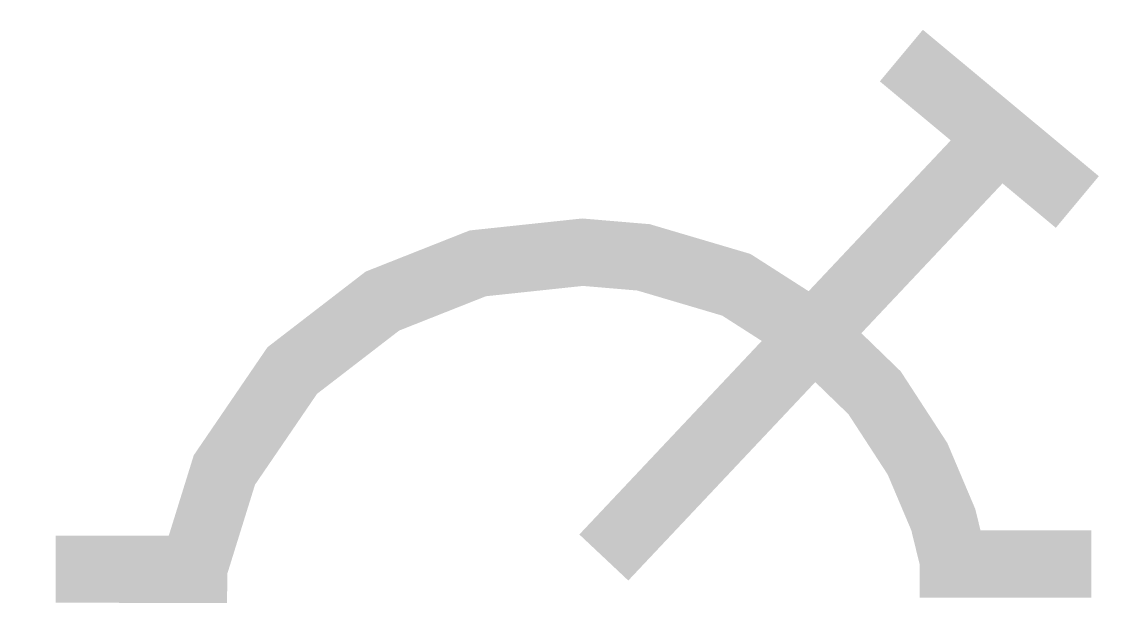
# Model space of a CAD drawing. Header units: millimetres. Extents: x -0.15 to 4.77, y 0 to 2.59.
import ezdxf

# ---------------------------------------------------------------- set-up
doc = ezdxf.new("R2010")
doc.units = ezdxf.units.MM

msp = doc.modelspace()

# ---------------------------------------------------------------- linework, layer by layer
at = {"const_width": 0.3}
for points in [[(3.7717, 2.442), (4.5572, 1.7879)], [(2.4438, 0.1996), (4.2205, 2.0869)], [(0.6123, 0.1465), (0.7503, 0.5908), (1.0532, 1.035), (1.4557, 1.3453), (1.8812, 1.5138), (2.3488, 1.5636), (2.621, 1.5406), (3.035, 1.4181), (3.3877, 1.1921), (3.6522, 0.9355), (3.8439, 0.6405), (3.9589, 0.3686), (4.0119, 0.1518)], [(-0.0028, 0.1472), (0.7627, 0.1468)], [(3.8541, 0.1707), (4.6196, 0.1703)]]:
    msp.add_lwpolyline(points, dxfattribs=at)

doc.saveas('drawing.dxf')
